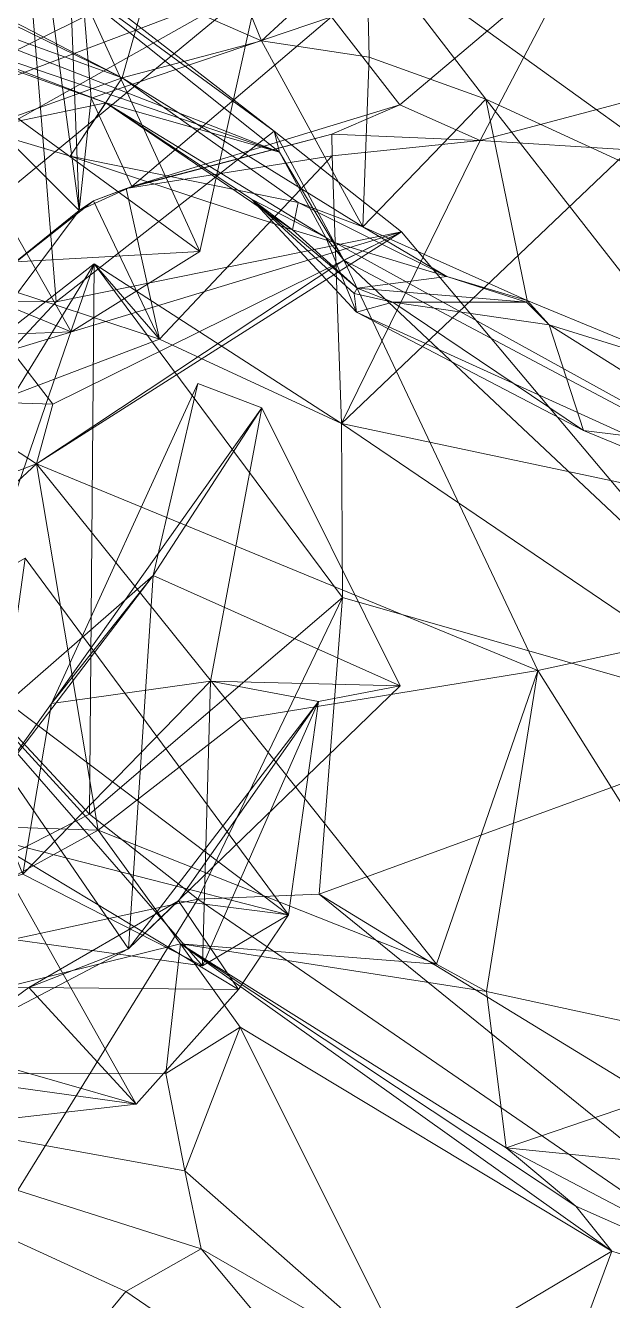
# Model space of a CAD drawing. Extents: x 8150 to 8561, y 2087 to 2332.
# Drawn here: x 8384.7 to 8415.8, y 2209.9 to 2277.4 of the extents above; entities that cross this region are included whole.
import ezdxf

# ---------------------------------------------------------------- set-up
doc = ezdxf.new("R2010")
doc.units = 0
doc.header["$MEASUREMENT"] = 0
doc.linetypes.add('CONTINUOUS2', pattern=[0])

msp = doc.modelspace()

# ---------------------------------------------------------------- linework, layer by layer
at = {"color": 7, "linetype": 'CONTINUOUS', "lineweight": 0}
for points in [[(8404.633, 2266.526, -1309.17), (8422.295, 2245.556, -1300), (8447.048, 2235.681, -1275), (8447.44, 2231.538, -1250), (8474.449, 2192.093, -1225), (8482.852, 2190.647, -1200), (8502.935, 2211.088, -1175), (8521.599, 2194.132, -1150)], [(8392.929, 2228.827, -1350), (8410.182, 2218.013, -1325), (8424.651, 2222.947, -1300), (8446.595, 2217.409, -1275)]]:
    msp.add_polyline3d(points, dxfattribs=at)
at = {"color": 2, "linetype": 'CONTINUOUS2', "lineweight": 0}
for points in [[(8354.658, 2302.637, -1050), (8399.52, 2292.139, -1050), (8372.528, 2270.386, -1050), (8354.658, 2302.637, -1050)], [(8386.513, 2294.182, -1078.677), (8387.56, 2267.645, -1095), (8385.281, 2284.455, -1073), (8386.513, 2294.182, -1078.677)], [(8388.193, 2273.606, -1094.392), (8387.56, 2267.645, -1095), (8386.513, 2294.182, -1078.677), (8388.193, 2273.606, -1094.392)], [(8388.193, 2273.606, -1094.392), (8386.513, 2294.182, -1078.677), (8400.92, 2277.905, -1096.62), (8388.193, 2273.606, -1094.392)], [(8399.643, 2283.736, -1050), (8372.528, 2270.386, -1050), (8399.52, 2292.139, -1050), (8399.643, 2283.736, -1050)], [(8391.144, 2279.298, -1200), (8397.224, 2276.635, -1200), (8391.722, 2290.165, -1175), (8391.144, 2279.298, -1200)], [(8402.78, 2281.777, -1175), (8391.722, 2290.165, -1175), (8397.224, 2276.635, -1200), (8402.78, 2281.777, -1175)], [(8366.913, 2284.42, -1311.442), (8372.233, 2277.312, -1314.733), (8384.788, 2282.013, -1302.714), (8366.913, 2284.42, -1311.442)], [(8378.19, 2276.986, -1073), (8393.946, 2265.477, -1050), (8385.281, 2284.455, -1073), (8378.19, 2276.986, -1073)], [(8387.56, 2267.645, -1095), (8378.19, 2276.986, -1073), (8385.281, 2284.455, -1073), (8387.56, 2267.645, -1095)], [(8393.946, 2265.477, -1050), (8397.092, 2279.695, -1050), (8385.281, 2284.455, -1073), (8393.946, 2265.477, -1050)], [(8399.643, 2283.736, -1050), (8397.092, 2279.695, -1050), (8372.528, 2270.386, -1050), (8399.643, 2283.736, -1050)], [(8389.836, 2274.671, -1225), (8391.144, 2279.298, -1200), (8373.981, 2282.895, -1211.511), (8389.836, 2274.671, -1225)], [(8373.981, 2282.895, -1211.511), (8374.23, 2282.325, -1225), (8389.836, 2274.671, -1225), (8373.981, 2282.895, -1211.511)], [(8374.23, 2282.325, -1225), (8373.855, 2280.509, -1241.635), (8389.836, 2274.671, -1225), (8374.23, 2282.325, -1225)], [(8384.788, 2282.013, -1302.714), (8372.233, 2277.312, -1314.733), (8375.831, 2262.842, -1325), (8384.788, 2282.013, -1302.714)], [(8374.778, 2279.872, -1279.952), (8384.741, 2281.469, -1300), (8398.174, 2270.747, -1296.91), (8374.778, 2279.872, -1279.952)], [(8375.831, 2262.842, -1325), (8386.333, 2262.812, -1322.724), (8384.788, 2282.013, -1302.714), (8375.831, 2262.842, -1325)], [(8384.741, 2281.469, -1300), (8384.788, 2282.013, -1302.714), (8397.898, 2271.853, -1300), (8384.741, 2281.469, -1300)], [(8397.898, 2271.853, -1300), (8398.174, 2270.747, -1296.91), (8384.741, 2281.469, -1300), (8397.898, 2271.853, -1300)], [(8386.333, 2262.812, -1322.724), (8397.898, 2271.853, -1300), (8384.788, 2282.013, -1302.714), (8386.333, 2262.812, -1322.724)], [(8397.224, 2276.635, -1200), (8402.919, 2275.766, -1200), (8402.78, 2281.777, -1175), (8397.224, 2276.635, -1200)], [(8409.097, 2273.545, -1200), (8402.78, 2281.777, -1175), (8402.919, 2275.766, -1200), (8409.097, 2273.545, -1200)], [(8423.189, 2267.074, -1200), (8425.601, 2278.309, -1180.42), (8402.78, 2281.777, -1175), (8423.189, 2267.074, -1200)], [(8402.78, 2281.777, -1175), (8409.097, 2273.545, -1200), (8423.189, 2267.074, -1200), (8402.78, 2281.777, -1175)], [(8425.235, 2281.666, -1094.16), (8424.696, 2275.569, -1104.429), (8413.952, 2281.205, -1095), (8425.235, 2281.666, -1094.16)], [(8404.55, 2273.245, -1115.264), (8400.92, 2277.905, -1096.62), (8413.952, 2281.205, -1095), (8404.55, 2273.245, -1115.264)], [(8408.805, 2271.366, -1120), (8404.55, 2273.245, -1115.264), (8413.952, 2281.205, -1095), (8408.805, 2271.366, -1120)], [(8413.952, 2281.205, -1095), (8424.696, 2275.569, -1104.429), (8408.805, 2271.366, -1120), (8413.952, 2281.205, -1095)], [(8382.277, 2271.96, -1250), (8389.836, 2274.671, -1225), (8373.855, 2280.509, -1241.635), (8382.277, 2271.96, -1250)], [(8373.901, 2266.653, -1050), (8372.528, 2270.386, -1050), (8397.092, 2279.695, -1050), (8373.901, 2266.653, -1050)], [(8397.092, 2279.695, -1050), (8378.831, 2264.637, -1050), (8373.901, 2266.653, -1050), (8397.092, 2279.695, -1050)], [(8375.839, 2278.339, -1275), (8374.778, 2279.872, -1279.952), (8398.174, 2270.747, -1296.91), (8375.839, 2278.339, -1275)], [(8378.831, 2264.637, -1050), (8397.092, 2279.695, -1050), (8393.946, 2265.477, -1050), (8378.831, 2264.637, -1050)], [(8397.224, 2276.635, -1200), (8391.144, 2279.298, -1200), (8389.836, 2274.671, -1225), (8397.224, 2276.635, -1200)], [(8375.839, 2278.339, -1275), (8388.975, 2273.36, -1275), (8374.379, 2278.542, -1268.985), (8375.839, 2278.339, -1275)], [(8374.379, 2278.542, -1268.985), (8388.975, 2273.36, -1275), (8382.277, 2271.96, -1250), (8374.379, 2278.542, -1268.985)], [(8388.975, 2273.36, -1275), (8375.839, 2278.339, -1275), (8398.174, 2270.747, -1296.91), (8388.975, 2273.36, -1275)], [(8388.193, 2273.606, -1094.392), (8400.92, 2277.905, -1096.62), (8390.351, 2268.917, -1113.981), (8388.193, 2273.606, -1094.392)], [(8390.351, 2268.917, -1113.981), (8400.92, 2277.905, -1096.62), (8404.55, 2273.245, -1115.264), (8390.351, 2268.917, -1113.981)], [(8387.135, 2261.229, -1050), (8378.19, 2276.986, -1073), (8382.442, 2261.053, -1050), (8387.135, 2261.229, -1050)], [(8393.946, 2265.477, -1050), (8378.19, 2276.986, -1073), (8387.135, 2261.229, -1050), (8393.946, 2265.477, -1050)], [(8387.56, 2267.645, -1095), (8383.506, 2262.206, -1095), (8378.19, 2276.986, -1073), (8387.56, 2267.645, -1095)], [(8397.224, 2276.635, -1200), (8389.836, 2274.671, -1225), (8402.59, 2266.791, -1225), (8397.224, 2276.635, -1200)], [(8397.224, 2276.635, -1200), (8402.59, 2266.791, -1225), (8402.919, 2275.766, -1200), (8397.224, 2276.635, -1200)], [(8409.097, 2273.545, -1200), (8402.919, 2275.766, -1200), (8402.59, 2266.791, -1225), (8409.097, 2273.545, -1200)], [(8416.692, 2270.862, -1120), (8408.805, 2271.366, -1120), (8424.696, 2275.569, -1104.429), (8416.692, 2270.862, -1120)], [(8389.836, 2274.671, -1225), (8382.277, 2271.96, -1250), (8387.081, 2270.533, -1250), (8389.836, 2274.671, -1225)], [(8387.081, 2270.533, -1250), (8399.157, 2268.074, -1246.059), (8389.836, 2274.671, -1225), (8387.081, 2270.533, -1250)], [(8402.59, 2266.791, -1225), (8389.836, 2274.671, -1225), (8399.157, 2268.074, -1246.059), (8402.59, 2266.791, -1225)], [(8387.081, 2270.533, -1250), (8382.277, 2271.96, -1250), (8388.975, 2273.36, -1275), (8387.081, 2270.533, -1250)], [(8387.081, 2270.533, -1250), (8388.975, 2273.36, -1275), (8398.864, 2266.63, -1250), (8387.081, 2270.533, -1250)], [(8387.56, 2267.645, -1095), (8388.193, 2273.606, -1094.392), (8390.351, 2268.917, -1113.981), (8387.56, 2267.645, -1095)], [(8396.688, 2268.253, -1275), (8398.864, 2266.63, -1250), (8388.975, 2273.36, -1275), (8396.688, 2268.253, -1275)], [(8398.174, 2270.747, -1296.91), (8400.626, 2266.224, -1287.112), (8388.975, 2273.36, -1275), (8398.174, 2270.747, -1296.91)], [(8396.688, 2268.253, -1275), (8388.975, 2273.36, -1275), (8400.626, 2266.224, -1287.112), (8396.688, 2268.253, -1275)], [(8402.59, 2266.791, -1225), (8411.293, 2262.889, -1225), (8409.097, 2273.545, -1200), (8402.59, 2266.791, -1225)], [(8420.371, 2259.137, -1225), (8423.189, 2267.074, -1200), (8409.097, 2273.545, -1200), (8420.371, 2259.137, -1225)], [(8409.097, 2273.545, -1200), (8411.293, 2262.889, -1225), (8420.371, 2259.137, -1225), (8409.097, 2273.545, -1200)], [(8404.55, 2273.245, -1115.264), (8400.951, 2271.687, -1120.107), (8390.351, 2268.917, -1113.981), (8404.55, 2273.245, -1115.264)], [(8400.951, 2271.687, -1120.107), (8404.55, 2273.245, -1115.264), (8408.805, 2271.366, -1120), (8400.951, 2271.687, -1120.107)], [(8386.333, 2262.812, -1322.724), (8404.633, 2266.526, -1309.17), (8397.898, 2271.853, -1300), (8386.333, 2262.812, -1322.724)], [(8390.054, 2268.818, -1120), (8390.351, 2268.917, -1113.981), (8400.951, 2271.687, -1120.107), (8390.054, 2268.818, -1120)], [(8400.951, 2271.687, -1120.107), (8400.957, 2270.544, -1122.338), (8390.054, 2268.818, -1120), (8400.951, 2271.687, -1120.107)], [(8401.588, 2265.014, -1300.704), (8398.174, 2270.747, -1296.91), (8397.898, 2271.853, -1300), (8401.588, 2265.014, -1300.704)], [(8397.898, 2271.853, -1300), (8404.633, 2266.526, -1309.17), (8401.588, 2265.014, -1300.704), (8397.898, 2271.853, -1300)], [(8400.951, 2271.687, -1120.107), (8408.805, 2271.366, -1120), (8400.957, 2270.544, -1122.338), (8400.951, 2271.687, -1120.107)], [(8401.456, 2256.379, -1149.774), (8400.957, 2270.544, -1122.338), (8408.805, 2271.366, -1120), (8401.456, 2256.379, -1149.774)], [(8408.805, 2271.366, -1120), (8416.692, 2270.862, -1120), (8401.456, 2256.379, -1149.774), (8408.805, 2271.366, -1120)], [(8400.626, 2266.224, -1287.112), (8398.174, 2270.747, -1296.91), (8401.588, 2265.014, -1300.704), (8400.626, 2266.224, -1287.112)], [(8425.535, 2251.271, -1149.069), (8401.456, 2256.379, -1149.774), (8416.692, 2270.862, -1120), (8425.535, 2251.271, -1149.069)], [(8399.157, 2268.074, -1246.059), (8387.081, 2270.533, -1250), (8398.864, 2266.63, -1250), (8399.157, 2268.074, -1246.059)], [(8391.813, 2260.839, -1136.149), (8390.054, 2268.818, -1120), (8400.957, 2270.544, -1122.338), (8391.813, 2260.839, -1136.149)], [(8391.813, 2260.839, -1136.149), (8400.957, 2270.544, -1122.338), (8401.456, 2256.379, -1149.774), (8391.813, 2260.839, -1136.149)], [(8390.351, 2268.917, -1113.981), (8388.318, 2268.161, -1120), (8387.56, 2267.645, -1095), (8390.351, 2268.917, -1113.981)], [(8390.351, 2268.917, -1113.981), (8390.054, 2268.818, -1120), (8388.318, 2268.161, -1120), (8390.351, 2268.917, -1113.981)], [(8388.318, 2268.161, -1120), (8390.054, 2268.818, -1120), (8391.813, 2260.839, -1136.149), (8388.318, 2268.161, -1120)], [(8388.318, 2268.161, -1120), (8382.782, 2263.799, -1120), (8387.56, 2267.645, -1095), (8388.318, 2268.161, -1120)], [(8391.813, 2260.839, -1136.149), (8382.782, 2263.799, -1120), (8388.318, 2268.161, -1120), (8391.813, 2260.839, -1136.149)], [(8402.293, 2263.538, -1266.309), (8396.688, 2268.253, -1275), (8402.133, 2263.26, -1275), (8402.293, 2263.538, -1266.309)], [(8396.688, 2268.253, -1275), (8402.293, 2263.538, -1266.309), (8398.864, 2266.63, -1250), (8396.688, 2268.253, -1275)], [(8402.255, 2262.268, -1279.868), (8402.133, 2263.26, -1275), (8396.688, 2268.253, -1275), (8402.255, 2262.268, -1279.868)], [(8396.688, 2268.253, -1275), (8400.626, 2266.224, -1287.112), (8402.255, 2262.268, -1279.868), (8396.688, 2268.253, -1275)], [(8407.045, 2264.152, -1250), (8399.157, 2268.074, -1246.059), (8398.864, 2266.63, -1250), (8407.045, 2264.152, -1250)], [(8399.157, 2268.074, -1246.059), (8407.045, 2264.152, -1250), (8402.59, 2266.791, -1225), (8399.157, 2268.074, -1246.059)], [(8383.506, 2262.206, -1095), (8387.56, 2267.645, -1095), (8382.782, 2263.799, -1120), (8383.506, 2262.206, -1095)], [(8407.045, 2264.152, -1250), (8398.864, 2266.63, -1250), (8402.293, 2263.538, -1266.309), (8407.045, 2264.152, -1250)], [(8411.293, 2262.889, -1225), (8402.59, 2266.791, -1225), (8407.045, 2264.152, -1250), (8411.293, 2262.889, -1225)], [(8404.633, 2266.526, -1309.17), (8386.333, 2262.812, -1322.724), (8383.958, 2260.26, -1325), (8404.633, 2266.526, -1309.17)], [(8383.958, 2260.26, -1325), (8386.157, 2257.391, -1325), (8404.633, 2266.526, -1309.17), (8383.958, 2260.26, -1325)], [(8386.157, 2257.391, -1325), (8385.297, 2254.235, -1325), (8404.633, 2266.526, -1309.17), (8386.157, 2257.391, -1325)], [(8401.588, 2265.014, -1300.704), (8404.633, 2266.526, -1309.17), (8385.297, 2254.235, -1325), (8401.588, 2265.014, -1300.704)], [(8433.551, 2248.052, -1275), (8402.255, 2262.268, -1279.868), (8400.626, 2266.224, -1287.112), (8433.551, 2248.052, -1275)], [(8400.626, 2266.224, -1287.112), (8401.588, 2265.014, -1300.704), (8433.551, 2248.052, -1275), (8400.626, 2266.224, -1287.112)], [(8378.831, 2264.637, -1050), (8393.946, 2265.477, -1050), (8387.135, 2261.229, -1050), (8378.831, 2264.637, -1050)], [(8391.813, 2260.839, -1136.149), (8388.357, 2264.832, -1150), (8375.036, 2254.469, -1140.257), (8391.813, 2260.839, -1136.149)], [(8377.582, 2247.302, -1149.198), (8375.036, 2254.469, -1140.257), (8388.357, 2264.832, -1150), (8377.582, 2247.302, -1149.198)], [(8380.957, 2243.347, -1160.461), (8377.582, 2247.302, -1149.198), (8388.357, 2264.832, -1150), (8380.957, 2243.347, -1160.461)], [(8387.135, 2261.229, -1050), (8382.442, 2261.053, -1050), (8378.831, 2264.637, -1050), (8387.135, 2261.229, -1050)], [(8380.957, 2243.347, -1160.461), (8388.357, 2264.832, -1150), (8388.103, 2235.687, -1175), (8380.957, 2243.347, -1160.461)], [(8401.588, 2265.014, -1300.704), (8385.297, 2254.235, -1325), (8411.857, 2243.297, -1308.483), (8401.588, 2265.014, -1300.704)], [(8388.103, 2235.687, -1175), (8388.357, 2264.832, -1150), (8401.504, 2247.166, -1160.862), (8388.103, 2235.687, -1175)], [(8391.813, 2260.839, -1136.149), (8401.456, 2256.379, -1149.774), (8388.357, 2264.832, -1150), (8391.813, 2260.839, -1136.149)], [(8401.504, 2247.166, -1160.862), (8388.357, 2264.832, -1150), (8401.456, 2256.379, -1149.774), (8401.504, 2247.166, -1160.862)], [(8433.551, 2248.052, -1275), (8401.588, 2265.014, -1300.704), (8422.295, 2245.556, -1300), (8433.551, 2248.052, -1275)], [(8422.295, 2245.556, -1300), (8401.588, 2265.014, -1300.704), (8411.857, 2243.297, -1308.483), (8422.295, 2245.556, -1300)], [(8407.045, 2264.152, -1250), (8402.293, 2263.538, -1266.309), (8411.248, 2262.801, -1250), (8407.045, 2264.152, -1250)], [(8407.045, 2264.152, -1250), (8411.248, 2262.801, -1250), (8411.293, 2262.889, -1225), (8407.045, 2264.152, -1250)], [(8382.782, 2263.799, -1120), (8391.813, 2260.839, -1136.149), (8375.036, 2254.469, -1140.257), (8382.782, 2263.799, -1120)], [(8402.293, 2263.538, -1266.309), (8402.133, 2263.26, -1275), (8404.174, 2262.806, -1275), (8402.293, 2263.538, -1266.309)], [(8402.133, 2263.26, -1275), (8402.255, 2262.268, -1279.868), (8404.174, 2262.806, -1275), (8402.133, 2263.26, -1275)], [(8411.248, 2262.801, -1250), (8402.293, 2263.538, -1266.309), (8404.174, 2262.806, -1275), (8411.248, 2262.801, -1250)], [(8375.831, 2262.842, -1325), (8383.958, 2260.26, -1325), (8386.333, 2262.812, -1322.724), (8375.831, 2262.842, -1325)], [(8402.255, 2262.268, -1279.868), (8414.269, 2255.996, -1275), (8404.174, 2262.806, -1275), (8402.255, 2262.268, -1279.868)], [(8411.248, 2262.801, -1250), (8404.174, 2262.806, -1275), (8412.449, 2261.6, -1250), (8411.248, 2262.801, -1250)], [(8412.449, 2261.6, -1250), (8404.174, 2262.806, -1275), (8414.269, 2255.996, -1275), (8412.449, 2261.6, -1250)], [(8411.248, 2262.801, -1250), (8412.449, 2261.6, -1250), (8411.293, 2262.889, -1225), (8411.248, 2262.801, -1250)], [(8420.371, 2259.137, -1225), (8411.293, 2262.889, -1225), (8412.449, 2261.6, -1250), (8420.371, 2259.137, -1225)], [(8414.269, 2255.996, -1275), (8402.255, 2262.268, -1279.868), (8433.551, 2248.052, -1275), (8414.269, 2255.996, -1275)], [(8412.449, 2261.6, -1250), (8423.102, 2254.908, -1250), (8420.371, 2259.137, -1225), (8412.449, 2261.6, -1250)], [(8414.269, 2255.996, -1275), (8423.102, 2254.908, -1250), (8412.449, 2261.6, -1250), (8414.269, 2255.996, -1275)], [(8386.157, 2257.391, -1325), (8383.958, 2260.26, -1325), (8380.151, 2257.595, -1334.814), (8386.157, 2257.391, -1325)], [(8393.85, 2258.496, -1050), (8386.091, 2241.54, -1073), (8397.23, 2257.198, -1050), (8393.85, 2258.496, -1050)], [(8386.091, 2241.54, -1073), (8393.85, 2258.496, -1050), (8391.482, 2248.325, -1050), (8386.091, 2241.54, -1073)], [(8391.482, 2248.325, -1050), (8393.85, 2258.496, -1050), (8397.23, 2257.198, -1050), (8391.482, 2248.325, -1050)], [(8380.151, 2257.595, -1334.814), (8369.775, 2248.389, -1350), (8385.297, 2254.235, -1325), (8380.151, 2257.595, -1334.814)], [(8380.151, 2257.595, -1334.814), (8385.297, 2254.235, -1325), (8386.157, 2257.391, -1325), (8380.151, 2257.595, -1334.814)], [(8394.524, 2242.721, -1073), (8397.23, 2257.198, -1050), (8386.091, 2241.54, -1073), (8394.524, 2242.721, -1073)], [(8404.562, 2242.474, -1050), (8391.482, 2248.325, -1050), (8397.23, 2257.198, -1050), (8404.562, 2242.474, -1050)], [(8397.23, 2257.198, -1050), (8394.524, 2242.721, -1073), (8404.562, 2242.474, -1050), (8397.23, 2257.198, -1050)], [(8401.456, 2256.379, -1149.774), (8424.947, 2240.446, -1163.058), (8401.504, 2247.166, -1160.862), (8401.456, 2256.379, -1149.774)], [(8425.535, 2251.271, -1149.069), (8424.947, 2240.446, -1163.058), (8401.456, 2256.379, -1149.774), (8425.535, 2251.271, -1149.069)], [(8423.102, 2254.908, -1250), (8414.269, 2255.996, -1275), (8433.551, 2248.052, -1275), (8423.102, 2254.908, -1250)], [(8377.467, 2246.979, -1350), (8385.297, 2254.235, -1325), (8369.775, 2248.389, -1350), (8377.467, 2246.979, -1350)], [(8377.467, 2246.979, -1350), (8388.557, 2234.839, -1350), (8385.297, 2254.235, -1325), (8377.467, 2246.979, -1350)], [(8396.15, 2240.731, -1325), (8411.857, 2243.297, -1308.483), (8385.297, 2254.235, -1325), (8396.15, 2240.731, -1325)], [(8396.15, 2240.731, -1325), (8385.297, 2254.235, -1325), (8388.557, 2234.839, -1350), (8396.15, 2240.731, -1325)], [(8398.653, 2230.347, -1095), (8378.367, 2245.684, -1120), (8384.699, 2249.238, -1120), (8398.653, 2230.347, -1095)], [(8382.631, 2234.444, -1120), (8398.653, 2230.347, -1095), (8384.699, 2249.238, -1120), (8382.631, 2234.444, -1120)], [(8391.482, 2248.325, -1050), (8390.176, 2228.554, -1051.563), (8382.156, 2240.195, -1050), (8391.482, 2248.325, -1050)], [(8382.758, 2236.897, -1073), (8391.482, 2248.325, -1050), (8382.156, 2240.195, -1050), (8382.758, 2236.897, -1073)], [(8391.482, 2248.325, -1050), (8382.758, 2236.897, -1073), (8386.091, 2241.54, -1073), (8391.482, 2248.325, -1050)], [(8390.176, 2228.554, -1051.563), (8391.482, 2248.325, -1050), (8404.562, 2242.474, -1050), (8390.176, 2228.554, -1051.563)], [(8388.557, 2234.839, -1350), (8377.467, 2246.979, -1350), (8358.248, 2235.84, -1364.345), (8388.557, 2234.839, -1350)], [(8393.845, 2231.177, -1175), (8388.103, 2235.687, -1175), (8401.504, 2247.166, -1160.862), (8393.845, 2231.177, -1175)], [(8400.27, 2231.45, -1175), (8393.845, 2231.177, -1175), (8401.504, 2247.166, -1160.862), (8400.27, 2231.45, -1175)], [(8401.504, 2247.166, -1160.862), (8424.947, 2240.446, -1163.058), (8400.27, 2231.45, -1175), (8401.504, 2247.166, -1160.862)], [(8376.299, 2230.116, -1120), (8378.367, 2245.684, -1120), (8394.089, 2227.656, -1095), (8376.299, 2230.116, -1120)], [(8378.367, 2245.684, -1120), (8398.653, 2230.347, -1095), (8394.089, 2227.656, -1095), (8378.367, 2245.684, -1120)], [(8422.295, 2245.556, -1300), (8411.857, 2243.297, -1308.483), (8424.651, 2222.947, -1300), (8422.295, 2245.556, -1300)], [(8368.557, 2225.701, -1175), (8380.957, 2243.347, -1160.461), (8388.103, 2235.687, -1175), (8368.557, 2225.701, -1175)], [(8411.857, 2243.297, -1308.483), (8396.15, 2240.731, -1325), (8406.49, 2227.743, -1325), (8411.857, 2243.297, -1308.483)], [(8406.49, 2227.743, -1325), (8409.136, 2226.3, -1325), (8411.857, 2243.297, -1308.483), (8406.49, 2227.743, -1325)], [(8424.651, 2222.947, -1300), (8411.857, 2243.297, -1308.483), (8409.136, 2226.3, -1325), (8424.651, 2222.947, -1300)], [(8394.524, 2242.721, -1073), (8384.573, 2232.499, -1095), (8394.089, 2227.656, -1095), (8394.524, 2242.721, -1073)], [(8394.524, 2242.721, -1073), (8386.091, 2241.54, -1073), (8384.573, 2232.499, -1095), (8394.524, 2242.721, -1073)], [(8390.176, 2228.554, -1051.563), (8404.562, 2242.474, -1050), (8400.234, 2241.643, -1073), (8390.176, 2228.554, -1051.563)], [(8400.234, 2241.643, -1073), (8394.524, 2242.721, -1073), (8394.089, 2227.656, -1095), (8400.234, 2241.643, -1073)], [(8400.234, 2241.643, -1073), (8404.562, 2242.474, -1050), (8394.524, 2242.721, -1073), (8400.234, 2241.643, -1073)], [(8400.234, 2241.643, -1073), (8392.822, 2231.089, -1073), (8390.176, 2228.554, -1051.563), (8400.234, 2241.643, -1073)], [(8398.653, 2230.347, -1095), (8392.822, 2231.089, -1073), (8400.234, 2241.643, -1073), (8398.653, 2230.347, -1095)], [(8400.234, 2241.643, -1073), (8394.089, 2227.656, -1095), (8398.653, 2230.347, -1095), (8400.234, 2241.643, -1073)], [(8386.091, 2241.54, -1073), (8382.758, 2236.897, -1073), (8384.573, 2232.499, -1095), (8386.091, 2241.54, -1073)], [(8388.557, 2234.839, -1350), (8406.49, 2227.743, -1325), (8396.15, 2240.731, -1325), (8388.557, 2234.839, -1350)], [(8400.27, 2231.45, -1175), (8424.947, 2240.446, -1163.058), (8451.944, 2199.878, -1175), (8400.27, 2231.45, -1175)], [(8390.176, 2228.554, -1051.563), (8381.46, 2224.006, -1050), (8382.156, 2240.195, -1050), (8390.176, 2228.554, -1051.563)], [(8388.557, 2234.839, -1350), (8358.248, 2235.84, -1364.345), (8364.998, 2221.894, -1362.805), (8388.557, 2234.839, -1350)], [(8368.557, 2225.701, -1175), (8388.103, 2235.687, -1175), (8393.845, 2231.177, -1175), (8368.557, 2225.701, -1175)], [(8364.998, 2221.894, -1362.805), (8392.929, 2228.827, -1350), (8388.557, 2234.839, -1350), (8364.998, 2221.894, -1362.805)], [(8388.557, 2234.839, -1350), (8392.929, 2228.827, -1350), (8406.49, 2227.743, -1325), (8388.557, 2234.839, -1350)], [(8382.631, 2234.444, -1120), (8376.622, 2218.746, -1120), (8390.585, 2220.335, -1095), (8382.631, 2234.444, -1120)], [(8390.585, 2220.335, -1095), (8396.003, 2226.408, -1095), (8382.631, 2234.444, -1120), (8390.585, 2220.335, -1095)], [(8396.003, 2226.408, -1095), (8398.653, 2230.347, -1095), (8382.631, 2234.444, -1120), (8396.003, 2226.408, -1095)], [(8376.299, 2230.116, -1120), (8394.089, 2227.656, -1095), (8384.573, 2232.499, -1095), (8376.299, 2230.116, -1120)], [(8393.845, 2231.177, -1175), (8400.27, 2231.45, -1175), (8438.618, 2200.41, -1175), (8393.845, 2231.177, -1175)], [(8451.944, 2199.878, -1175), (8438.618, 2200.41, -1175), (8400.27, 2231.45, -1175), (8451.944, 2199.878, -1175)], [(8368.557, 2225.701, -1175), (8393.845, 2231.177, -1175), (8378.433, 2206.291, -1200), (8368.557, 2225.701, -1175)], [(8438.618, 2200.41, -1175), (8378.433, 2206.291, -1200), (8393.845, 2231.177, -1175), (8438.618, 2200.41, -1175)], [(8392.822, 2231.089, -1073), (8384.897, 2226.499, -1073), (8390.176, 2228.554, -1051.563), (8392.822, 2231.089, -1073)], [(8384.897, 2226.499, -1073), (8392.822, 2231.089, -1073), (8396.003, 2226.408, -1091.526), (8384.897, 2226.499, -1073)], [(8398.653, 2230.347, -1095), (8396.003, 2226.408, -1091.526), (8392.822, 2231.089, -1073), (8398.653, 2230.347, -1095)], [(8396.003, 2226.408, -1095), (8396.003, 2226.408, -1091.526), (8398.653, 2230.347, -1095), (8396.003, 2226.408, -1095)], [(8364.998, 2221.894, -1362.805), (8392.148, 2221.956, -1350), (8392.929, 2228.827, -1350), (8364.998, 2221.894, -1362.805)], [(8392.929, 2228.827, -1350), (8392.148, 2221.956, -1350), (8396.089, 2224.399, -1349.023), (8392.929, 2228.827, -1350)], [(8392.929, 2228.827, -1350), (8396.089, 2224.399, -1349.023), (8415.776, 2212.549, -1325), (8392.929, 2228.827, -1350)], [(8392.929, 2228.827, -1350), (8410.182, 2218.013, -1325), (8409.136, 2226.3, -1325), (8392.929, 2228.827, -1350)], [(8409.136, 2226.3, -1325), (8406.49, 2227.743, -1325), (8392.929, 2228.827, -1350), (8409.136, 2226.3, -1325)], [(8392.929, 2228.827, -1350), (8413.868, 2214.919, -1325), (8410.182, 2218.013, -1325), (8392.929, 2228.827, -1350)], [(8415.776, 2212.549, -1325), (8413.868, 2214.919, -1325), (8392.929, 2228.827, -1350), (8415.776, 2212.549, -1325)], [(8384.897, 2226.499, -1073), (8381.46, 2224.006, -1050), (8390.176, 2228.554, -1051.563), (8384.897, 2226.499, -1073)], [(8384.897, 2226.499, -1073), (8369.632, 2226.332, -1073), (8381.46, 2224.006, -1050), (8384.897, 2226.499, -1073)], [(8369.632, 2226.332, -1073), (8384.897, 2226.499, -1073), (8390.585, 2220.335, -1095), (8369.632, 2226.332, -1073)], [(8390.585, 2220.335, -1095), (8375.17, 2222.465, -1095), (8369.632, 2226.332, -1073), (8390.585, 2220.335, -1095)], [(8384.897, 2226.499, -1073), (8396.003, 2226.408, -1095), (8390.585, 2220.335, -1095), (8384.897, 2226.499, -1073)], [(8396.003, 2226.408, -1091.526), (8396.003, 2226.408, -1095), (8384.897, 2226.499, -1073), (8396.003, 2226.408, -1091.526)], [(8424.651, 2222.947, -1300), (8409.136, 2226.3, -1325), (8410.182, 2218.013, -1325), (8424.651, 2222.947, -1300)], [(8396.089, 2224.399, -1349.023), (8392.148, 2221.956, -1350), (8393.163, 2216.803, -1350), (8396.089, 2224.399, -1349.023)], [(8393.163, 2216.803, -1350), (8405.17, 2206.245, -1336.224), (8396.089, 2224.399, -1349.023), (8393.163, 2216.803, -1350)], [(8405.17, 2206.245, -1336.224), (8415.776, 2212.549, -1325), (8396.089, 2224.399, -1349.023), (8405.17, 2206.245, -1336.224)], [(8410.182, 2218.013, -1325), (8423.843, 2216.638, -1300), (8424.651, 2222.947, -1300), (8410.182, 2218.013, -1325)], [(8375.17, 2222.465, -1095), (8390.585, 2220.335, -1095), (8376.622, 2218.746, -1120), (8375.17, 2222.465, -1095)], [(8393.163, 2216.803, -1350), (8392.148, 2221.956, -1350), (8364.998, 2221.894, -1362.805), (8393.163, 2216.803, -1350)], [(8380.595, 2198.845, -1350), (8384.732, 2203.998, -1350), (8364.998, 2221.894, -1362.805), (8380.595, 2198.845, -1350)], [(8364.998, 2221.894, -1362.805), (8384.732, 2203.998, -1350), (8390.04, 2210.401, -1350), (8364.998, 2221.894, -1362.805)], [(8364.998, 2221.894, -1362.805), (8390.04, 2210.401, -1350), (8394.021, 2212.665, -1350), (8364.998, 2221.894, -1362.805)], [(8393.163, 2216.803, -1350), (8364.998, 2221.894, -1362.805), (8394.021, 2212.665, -1350), (8393.163, 2216.803, -1350)], [(8410.182, 2218.013, -1325), (8413.868, 2214.919, -1325), (8427.852, 2208.725, -1319.058), (8410.182, 2218.013, -1325)], [(8427.852, 2208.725, -1319.058), (8423.843, 2216.638, -1300), (8410.182, 2218.013, -1325), (8427.852, 2208.725, -1319.058)], [(8394.021, 2212.665, -1350), (8405.17, 2206.245, -1336.224), (8393.163, 2216.803, -1350), (8394.021, 2212.665, -1350)], [(8415.776, 2212.549, -1325), (8427.852, 2208.725, -1319.058), (8413.868, 2214.919, -1325), (8415.776, 2212.549, -1325)], [(8394.021, 2212.665, -1350), (8390.04, 2210.401, -1350), (8403.733, 2201.053, -1334.661), (8394.021, 2212.665, -1350)], [(8403.733, 2201.053, -1334.661), (8405.17, 2206.245, -1336.224), (8394.021, 2212.665, -1350), (8403.733, 2201.053, -1334.661)], [(8405.17, 2206.245, -1336.224), (8413.802, 2207.218, -1325), (8415.776, 2212.549, -1325), (8405.17, 2206.245, -1336.224)], [(8427.852, 2208.725, -1319.058), (8415.776, 2212.549, -1325), (8413.802, 2207.218, -1325), (8427.852, 2208.725, -1319.058)], [(8390.04, 2210.401, -1350), (8384.732, 2203.998, -1350), (8403.733, 2201.053, -1334.661), (8390.04, 2210.401, -1350)]]:
    msp.add_3dface(points, dxfattribs=at)

doc.saveas('drawing.dxf')
